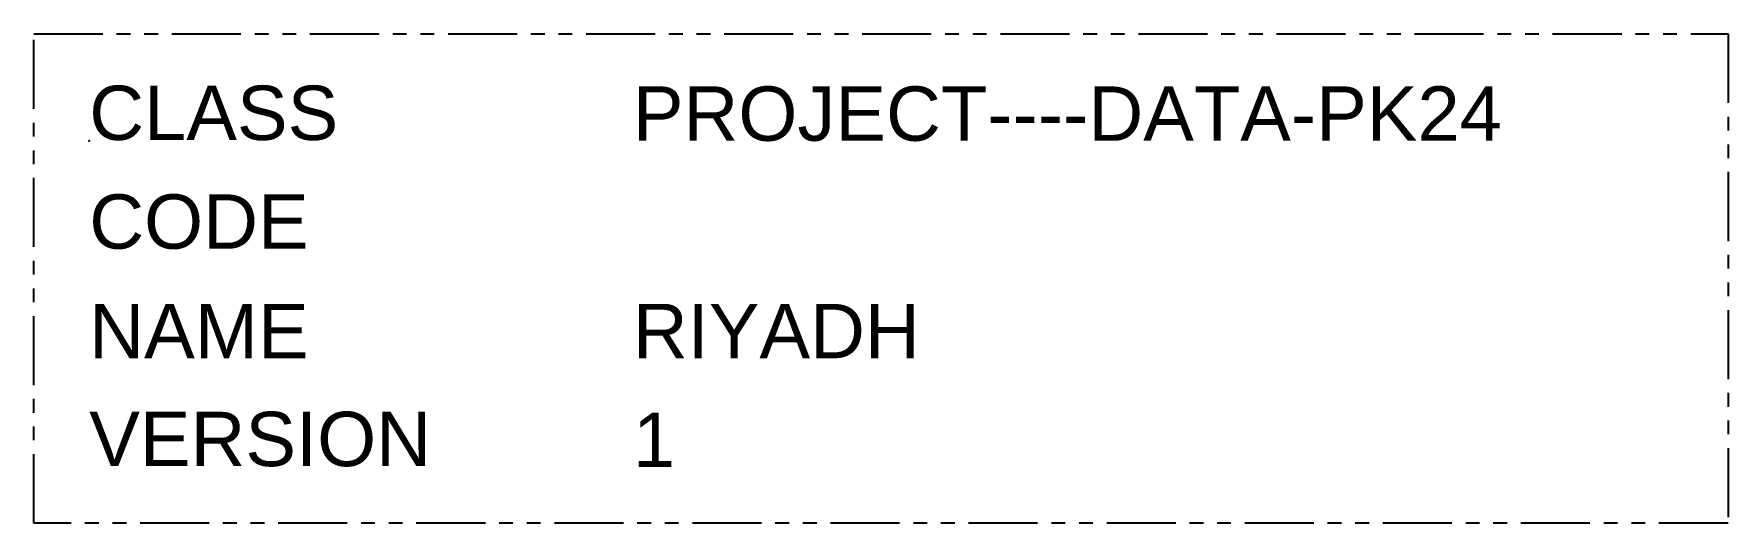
# Model space of a CAD drawing. Header units: millimetres. Extents: x 786 to 13144, y 2321 to 16212.
# Drawn here: x 6204.2 to 6360, y 2845.8 to 2890.8 of the extents above; entities that cross this region are included whole.
import ezdxf

# ---------------------------------------------------------------- set-up
doc = ezdxf.new("R2010")
doc.units = ezdxf.units.MM
doc.linetypes.add('PHANTOM', pattern=[12.7, 6.35, -1.27, 1.27, -1.27, 1.27, -1.27])
doc.layers.add('PK24E-DATA', color=7, linetype='Continuous')
doc.layers.add('PK24E-HELPER', color=253, linetype='PHANTOM', true_color=0xa1a1a1)
doc.styles.get("Standard").update_dxf_attribs({"font": 'arial.ttf'})

# ---------------------------------------------------------------- blocks, each defined once
blk = doc.blocks.new('PROJECT----DATA-PK24')
at = {"color": 6, "linetype": 'PHANTOM'}
blk.add_lwpolyline([(-5.1, 9.83), (150.73, 9.83), (150.73, -35.17), (-5.1, -35.17)], close=True, dxfattribs=at)
at = {"layer": 'PK24E-HELPER'}
blk.add_point((0, 0), dxfattribs=at)
at = {"layer": 'PK24E-DATA', "char_height": 5, "attachment_point": 7}
for s, insert in [('CLASS', (0, 0)), ('CODE', (0, -10)), ('NAME', (0, -20)), ('VERSION', (0, -30))]:
    blk.add_mtext_dynamic_manual_height_columns(s, width=42.8552, gutter_width=17.5, heights=[0], dxfattribs=dict(at, insert=insert))
at = {"layer": 'PK24E-DATA'}
for tag, p in [('COMP_TYPE', (50, 0)), ('PROJECT_CODE', (50, -10)), ('PROJECT_NAME', (50, -20)), ('VERSION', (50, -30))]:
    blk.add_attdef(tag, p, '', height=5, dxfattribs=at)

msp = doc.modelspace()

# ---------------------------------------------------------------- block references
ref = msp.add_blockref('PROJECT----DATA-PK24', (6209.25, 2880.98))
ref.add_attrib('COMP_TYPE', 'PROJECT----DATA-PK24', (6259.25, 2880.98), dxfattribs={"layer": 'PK24E-DATA', "height": 5})
ref.add_attrib('PROJECT_NAME', 'RIYADH', (6259.25, 2860.98), dxfattribs={"layer": 'PK24E-DATA', "height": 5})
ref.add_attrib('VERSION', '1', (6259.25, 2850.98), dxfattribs={"layer": 'PK24E-DATA', "height": 5})

doc.saveas('drawing.dxf')
